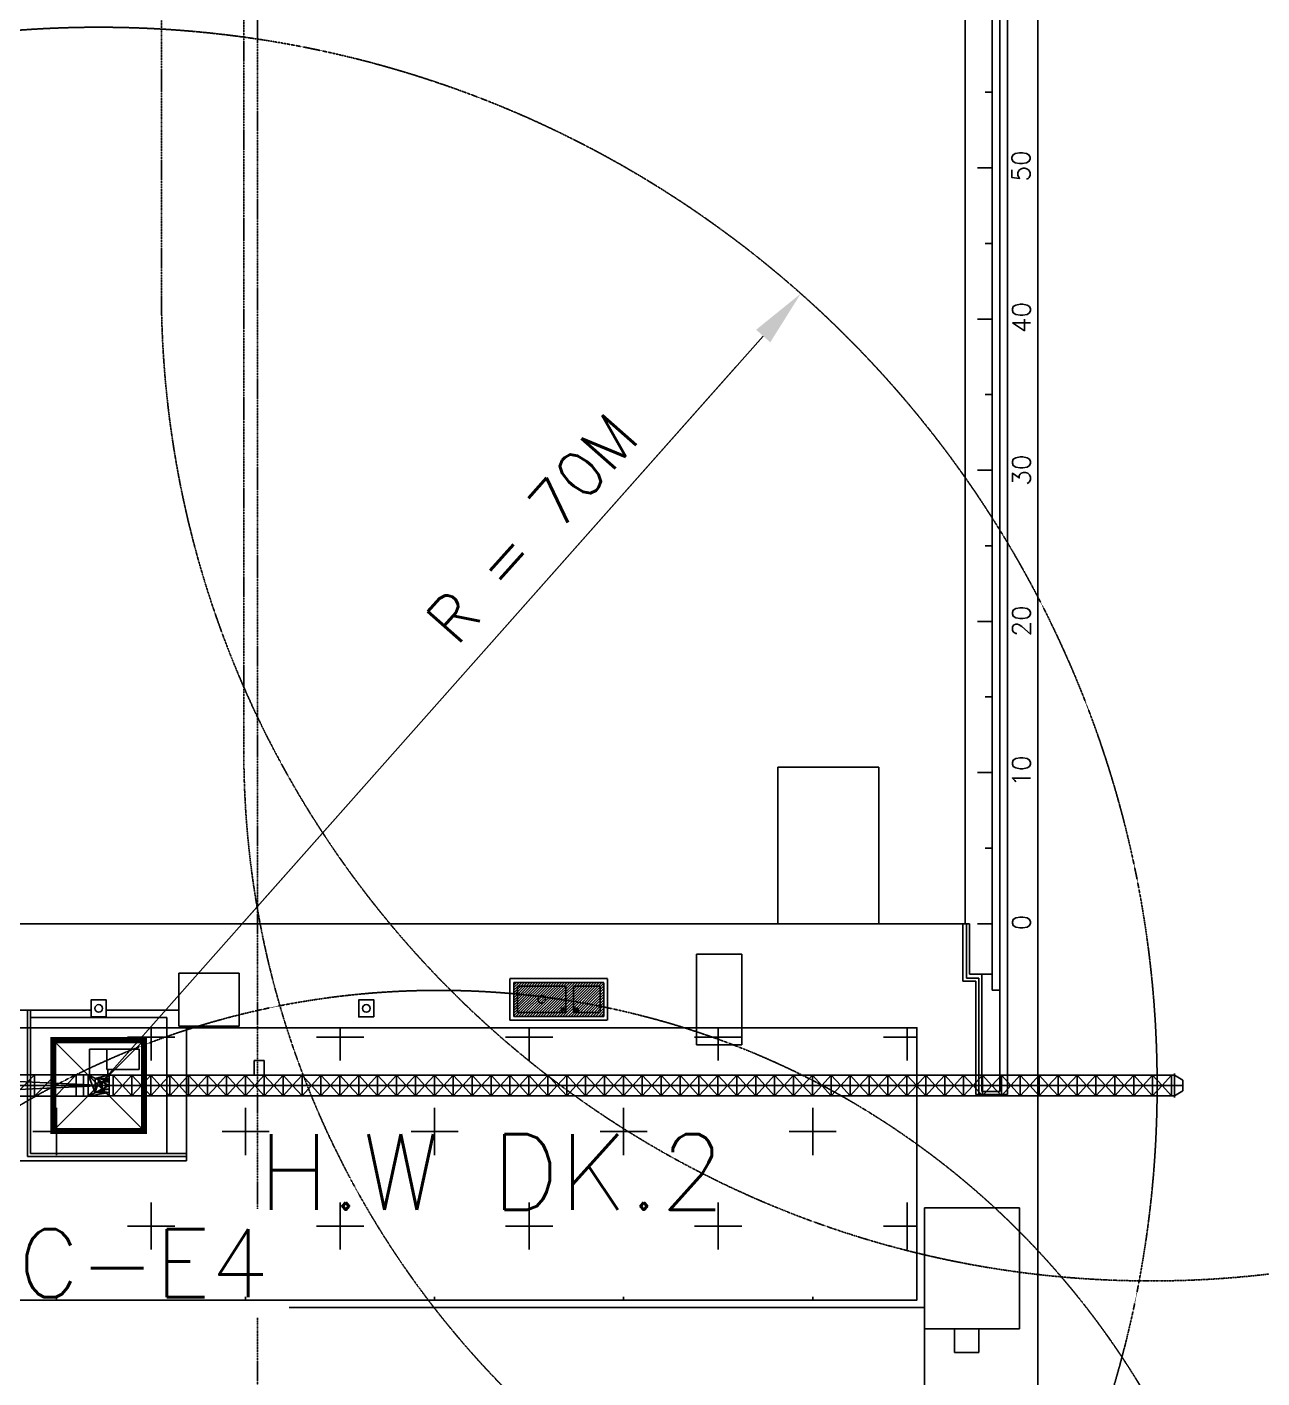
# Model space of a CAD drawing. Header units: inches. Extents: x 2621776591 to 2623670951, y 363331607 to 364354604.
# Drawn here: x 2622716505 to 2622798176, y 363571565 to 363660924 of the extents above; entities that cross this region are included whole.
import ezdxf
from ezdxf.enums import TextEntityAlignment as Align

# ---------------------------------------------------------------- set-up
doc = ezdxf.new("R2010")
doc.units = ezdxf.units.IN
doc.header["$MEASUREMENT"] = 0
for name, pattern in [('BORDERX2', [3.5, 1, -0.5, 1, -0.5, 0, -0.5]), ('DASHED2', [0.375, 0.25, -0.125]), ('HIDDEN', [0.375, 0.25, -0.125])]:
    doc.linetypes.add(name, pattern=pattern)
for name, color, linetype in [('BLDG', 3, 'Continuous'), ('BOLLARD', 1, 'Continuous'), ('CAPSTAN', 1, 'Continuous'), ('DIM', 8, 'Continuous'), ('Dock CH Text', 8, 'Continuous'), ('Dock Chainage', 8, 'Continuous'), ('PIER', 7, 'Continuous'), ('ROAD', 2, 'Continuous'), ('TEXT2', 1, 'Continuous'), ('TEXT3', 6, 'Continuous'), ('TOWER CRANE FOUNDATION ON HEADWALL DOCK-2', 2, 'Continuous'), ('TOWER CRANE POSITION', 90, 'Continuous'), ('TOWER FOUNDATION ON HEADWALL DOCK-2', 2, 'Continuous')]:
    doc.layers.add(name, color=color, linetype=linetype)
doc.layers.add('CRANE', color=7, linetype='Continuous', true_color=0x7f3f7f)
doc.styles.add('ROMANS', font='romans')
doc.dimstyles.new('D1500', dxfattribs={"dimtxt": 3000, "dimasz": 3750, "dimexe": 3000, "dimexo": 3000, "dimgap": 1500, "dimtad": 1, "dimdec": 0, "dimzin": 0, "dimdsep": 46, "dimtxsty": 'ROMANS', "dimcen": 0, "dimclrd": 8, "dimclre": 8, "dimclrt": 1, "dimadec": 0, "dimazin": 0, "dimtfac": 1, "dimtdec": 0, "dimtofl": 0, "dimtmove": 0, "dimatfit": 3, "dimfxl": 2, "dimtolj": 1, "dimtzin": 0, "dimarcsym": 0})

# ---------------------------------------------------------------- blocks, each defined once
blk = doc.blocks.new('A$C48C768FC')
at = {"layer": 'Dock Chainage'}
for p, q in [((215750, -55000), (216225, -55000)), ((215250, -60000), (216225, -60000)), ((215750, -65000), (216225, -65000)), ((215250, -70000), (216225, -70000)), ((215750, -75000), (216225, -75000)), ((215250, -80000), (216225, -80000)), ((215750, -85000), (216225, -85000)), ((215250, -90000), (216225, -90000)), ((215750, -95000), (216225, -95000)), ((215250, -100000), (216225, -100000)), ((215750, -105000), (216225, -105000)), ((215250, -110000), (216225, -110000))]:
    blk.add_line(p, q, dxfattribs=at)
at = {"layer": 'Dock CH Text', "style": 'ROMANS', "width": 1}
for s, p in [('50', (218717, -59872)), ('40', (218751, -69896)), ('30', (218751, -80000)), ('20', (218751, -89968)), ('10', (218751, -99899)), ('0', (218751, -109919))]:
    blk.add_text(s, height=1200, rotation=90, dxfattribs=at).set_placement(p, align=Align.CENTER)
blk = doc.blocks.new('A$C6b66f7a2')
at = {"layer": 'CAPSTAN'}
h = blk.add_hatch(dxfattribs=at)
h.set_pattern_fill('ANSI31', color=9, scale=1000)
h.set_pattern_definition([(45, (0, 0), (-88.3883476483, 88.3883476483), [])])
h.paths.add_polyline_path([(2622748694, 363595485), (2622754654, 363595485), (2622754654, 363597735), (2622748694, 363597735)])
at = {"layer": 'BOLLARD'}
for points in [[(2622721749, 363595452), (2622721749, 363596567), (2622720739, 363596567), (2622720739, 363595452)], [(2622739449, 363595452), (2622739449, 363596567), (2622738439, 363596567), (2622738439, 363595452)]]:
    blk.add_lwpolyline(points, close=True, dxfattribs=at)
for centre in [(2622721244, 363596010), (2622738944, 363596010)]:
    blk.add_circle(centre, 250, dxfattribs=at)
at = {"layer": 'CAPSTAN', "color": 9, "linetype": 'DASHED2', "ltscale": 2}
for p, q in [((2622751844, 363596035), (2622752144, 363595735)), ((2622751844, 363596035), (2622751844, 363595735)), ((2622752144, 363596035), (2622751844, 363596035)), ((2622751844, 363595735), (2622752144, 363596035)), ((2622752944, 363596035), (2622752644, 363596035)), ((2622752644, 363596035), (2622752944, 363595735)), ((2622752644, 363595735), (2622752944, 363596010)), ((2622752944, 363596035), (2622752944, 363595735))]:
    blk.add_line(p, q, dxfattribs=at)
for points in [[(2622748444, 363595235), (2622754904, 363595235), (2622754904, 363597985), (2622748444, 363597985)], [(2622748694, 363595485), (2622754654, 363595485), (2622754654, 363597735), (2622748694, 363597735)], [(2622748944, 363595735), (2622752144, 363595735), (2622752144, 363597485), (2622748944, 363597485)], [(2622752644, 363595735), (2622754404, 363595735), (2622754404, 363597485), (2622752644, 363597485)]]:
    blk.add_lwpolyline(points, close=True, dxfattribs=at)
blk.add_circle((2622750544, 363596610), 250, dxfattribs=at)
blk = doc.blocks.new('*D163')
at = {"layer": 'Defpoints', "color": 0, "transparency": 16777216}
for p in [(2622767677, 363643292), (2622721244, 363590910)]:
    blk.add_point(p, dxfattribs=at)
at = {"layer": 'TOWER CRANE POSITION', "color": 8, "lineweight": -2, "transparency": 16777216}
blk.add_line((2622730673, 363601547), (2622765190, 363640486), dxfattribs=at)
at = {"layer": 'TOWER CRANE POSITION', "color": 8, "transparency": 16777216}
blk.add_solid([(2622764722, 363640901), (2622765658, 363640071), (2622767677, 363643292)], dxfattribs=at)
at = {"layer": 'TOWER CRANE POSITION', "color": 10, "transparency": 16777216, "insert": (2622744443, 363621603), "char_height": 3000, "attachment_point": 5, "rotation": 48.44505, "style": 'ROMANS'}
blk.add_mtext('\\A1;        R = 70M', dxfattribs=at)
blk = doc.blocks.new('A$C7a421ae2')
h = blk.add_hatch()
h.set_pattern_fill('CROSS', color=190, scale=25000)
h.set_pattern_definition([(0, (-2621739356, -363518389), (6250, 6250), [3125, -9375]), (90, (-2621737793.4, -363519951.3), (-6250, 6250), [3125, -9375])])
h.paths.add_polyline_path([(-45375, 18014), (45375, 18014), (45375, 0), (-45375, 0)])
at = {"color": 190}
blk.add_lwpolyline([(-45375, 18014), (45375, 18014), (45375, 0), (-45375, 0)], close=True, dxfattribs=at)

msp = doc.modelspace()

# ---------------------------------------------------------------- linework, layer by layer
at = {"layer": 'BLDG'}
for p, q in [((2622772847.5, 363611964.4), (2622766147.5, 363611964.4)), ((2622766147.5, 363611964.4), (2622766147.5, 363601609.7)), ((2622772847.5, 363601609.7), (2622772847.5, 363611964.4)), ((2622760773.8, 363599606.2), (2622763773.8, 363599606.2)), ((2622760773.8, 363593606.2), (2622760773.8, 363599606.2)), ((2622763773.8, 363599606.2), (2622763773.8, 363593606.2)), ((2622726543.8, 363598332.6), (2622730543.8, 363598332.6)), ((2622726543.8, 363594832.6), (2622726543.8, 363598332.6)), ((2622730543.8, 363598332.6), (2622730543.8, 363594832.6)), ((2622730543.8, 363594832.6), (2622726543.8, 363594832.6)), ((2622763773.8, 363593606.2), (2622760773.8, 363593606.2)), ((2622775860.2, 363582809.7), (2622775860.2, 363574809.7)), ((2622775860.2, 363582809.7), (2622782140.2, 363582809.7)), ((2622782140.2, 363582809.7), (2622782140.2, 363574809.7)), ((2622775860.2, 363574809.7), (2622782140.2, 363574809.7)), ((2622777840.2, 363574809.7), (2622777840.2, 363573239.7)), ((2622779440.2, 363574809.7), (2622779440.2, 363573239.7)), ((2622777840.2, 363573239.7), (2622779440.2, 363573239.7))]:
    msp.add_line(p, q, dxfattribs=at)
at = {"layer": 'CRANE', "linetype": 'BORDERX2'}
msp.add_line((2622731741.9, 363508303.7, 0), (2622731743.9, 364077742.3, 0), dxfattribs=at)
at = {"layer": 'CRANE', "linetype": 'BORDERX2', "elevation": 0}
for points in [[(2622730843.7, 363612984.6), (2622730843.7, 364108242.3)], [(2622725343.8, 364077742.3), (2622725391.1, 363643003.3)]]:
    msp.add_lwpolyline(points, dxfattribs=at)
at = {"layer": 'CRANE', "linetype": 'BORDERX2'}
for centre, radius, start, end in [((2622790866.6, 363643461.8, 0), 65477.2, 180.401202, 0.019992), ((2622790843.7, 363612984.6, 0), 60000, 180, 0)]:
    msp.add_arc(centre, radius, start, end, dxfattribs=at)
at = {"layer": 'PIER'}
for p, q in [((2622778543.8, 363601609.7), (2622778543.8, 364138609.7)), ((2622780343.8, 364128094.7), (2622780343.8, 363597219.3)), ((2622780843.8, 364127819.7), (2622780843.8, 363590519.3)), ((2622781343.8, 364127819.7), (2622781343.8, 363590319.3)), ((2622778543.8, 363601609.7), (2622678543.8, 363601609.7)), ((2622778393.8, 363601609.7), (2622778843.8, 363601609.7)), ((2622778393.8, 363601609.7), (2622778393.8, 363597819.3)), ((2622778643.8, 363601609.7), (2622778643.8, 363598019.3)), ((2622778843.8, 363601609.7), (2622778843.8, 363598269.3)), ((2622779243.8, 363597819.3), (2622778393.8, 363597819.3)), ((2622779443.8, 363598019.3), (2622778643.8, 363598019.3)), ((2622780343.8, 363598269.3), (2622778843.8, 363598269.3)), ((2622779243.8, 363597819.3), (2622779243.8, 363590319.3)), ((2622779443.8, 363598019.3), (2622779443.8, 363590319.3)), ((2622779643.8, 363598269.3), (2622779643.8, 363590519.3)), ((2622780843.8, 363597219.3), (2622780343.8, 363597219.3)), ((2622780843.8, 363590519.3), (2622779643.8, 363590519.3)), ((2622781343.8, 363590319.3), (2622779243.8, 363590319.3))]:
    msp.add_line(p, q, dxfattribs=at)
at = {"layer": 'ROAD'}
for q in [(2622700368.1, 363576218.9), (2622775860.4, 363565827.2), (2622775860.4, 363561951.3)]:
    msp.add_line((2622775860.2, 363576220.3), q, dxfattribs=at)
at = {"layer": 'TEXT2'}
msp.add_line((2622783343.8, 364118942.5), (2622783343.8, 363460242.5), dxfattribs=at)
at = {"layer": 'TOWER CRANE FOUNDATION ON HEADWALL DOCK-2'}
for p, q in [((2622715459, 363595884.8), (2622720738.8, 363595884.8)), ((2622716543.8, 363595884.8), (2622716543.8, 363586209.7)), ((2622716743.8, 363586409.7), (2622716743.8, 363595884.8)), ((2622721748.8, 363595884.8), (2622726543.8, 363595884.8)), ((2622726543.8, 363595884.8), (2622726543.8, 363594832.6)), ((2622725743.8, 363595409.7), (2622716743.8, 363595409.7)), ((2622725743.8, 363586409.7), (2622725743.8, 363595409.7)), ((2622726543.8, 363594832.6), (2622727059, 363594832.6)), ((2622727059, 363594832.6), (2622727059, 363585934.8)), ((2622718243.8, 363593909.7), (2622718243.8, 363587909.7)), ((2622724243.8, 363593909.7), (2622718243.8, 363593909.7)), ((2622724243.8, 363587909.7), (2622724243.8, 363593909.7)), ((2622721943.8, 363590209.7), (2622720543.8, 363591609.7)), ((2622720543.8, 363591609.7), (2622721943.8, 363590209.7)), ((2622720543.8, 363590209.7), (2622721943.8, 363591609.7)), ((2622720543.8, 363590209.7), (2622720543.8, 363591609.7)), ((2622720543.8, 363591609.7), (2622721943.8, 363591599.7)), ((2622721943.8, 363591599.7), (2622721943.8, 363590209.7)), ((2622721943.8, 363590209.7), (2622720543.8, 363590209.7)), ((2622718243.8, 363587909.7), (2622724243.8, 363587909.7)), ((2622716543.8, 363586209.7), (2622727059, 363586209.7)), ((2622716743.8, 363586409.7), (2622727059, 363586409.7)), ((2622715459, 363585934.8), (2622727059, 363585934.8))]:
    msp.add_line(p, q, dxfattribs=at)
at = {"layer": 'TOWER CRANE POSITION', "color": 8}
msp.add_line((2622763380.2, 363638444.4), (2622721243.8, 363590909.7), dxfattribs=at)
at = {"layer": 'TOWER CRANE POSITION'}
for p, q in [((2622718243.8, 363587909.7), (2622724243.8, 363593909.7)), ((2622724243.8, 363587909.7), (2622718243.8, 363593909.7))]:
    msp.add_line(p, q, dxfattribs=at)
at = {"layer": 'TOWER CRANE POSITION', "color": 90}
for p, q in [((2622720643.8, 363593309.7), (2622721773.8, 363593309.7)), ((2622720643.8, 363591609.7), (2622720643.8, 363593309.7)), ((2622723918.3, 363593314.7), (2622721773.8, 363593314.7)), ((2622723918.3, 363593314.7), (2622721773.8, 363593314.7)), ((2622721773.8, 363593314.7), (2622723568.3, 363593314.7)), ((2622723568.3, 363593314.7), (2622721773.8, 363593314.7)), ((2622721773.8, 363593314.7), (2622721773.8, 363593314.7)), ((2622721773.8, 363593314.7), (2622721773.8, 363593314.7)), ((2622721773.8, 363593314.7), (2622721773.8, 363591964.7)), ((2622721773.8, 363593314.7), (2622721773.8, 363591964.7)), ((2622721773.8, 363591964.7), (2622721773.8, 363593314.7)), ((2622721773.8, 363593314.7), (2622721773.8, 363591964.7)), ((2622723568.3, 363593314.7), (2622723918.3, 363593314.7)), ((2622723918.3, 363593314.7), (2622723568.3, 363593314.7)), ((2622723918.3, 363591964.7), (2622723918.3, 363593314.7)), ((2622723918.3, 363591964.7), (2622723918.3, 363593314.7)), ((2622731517.5, 363592569.7), (2622732193.8, 363592569.7)), ((2622731517.5, 363591599.7), (2622731517.5, 363592569.7)), ((2622732193.8, 363592569.7), (2622732193.8, 363591599.7)), ((2622705985.7, 363591654.7), (2622721608.8, 363590909.7)), ((2622714053.8, 363591609.7), (2622720243.8, 363591609.7)), ((2622715623, 363590209.7), (2622717002.1, 363591609.7)), ((2622717002.1, 363590209.7), (2622718381.3, 363591609.7)), ((2622717002.1, 363590209.7), (2622717002.1, 363591609.7)), ((2622718381.3, 363590209.7), (2622718381.3, 363591609.7)), ((2622718381.3, 363590209.7), (2622719760.5, 363591609.7)), ((2622719760.5, 363590209.7), (2622719760.5, 363591609.7)), ((2622720243.8, 363591609.7), (2622721943.8, 363591609.7)), ((2622720243.8, 363591609.7), (2622721943.8, 363591609.7)), ((2622720243.8, 363590209.7), (2622720243.8, 363591609.7)), ((2622720243.8, 363591609.7), (2622720243.8, 363590209.7)), ((2622720543.8, 363591609.7), (2622721943.8, 363591609.7)), ((2622721943.8, 363591609.7), (2622720543.8, 363591609.7)), ((2622720543.8, 363591609.7), (2622721943.8, 363591609.7)), ((2622720543.8, 363591609.7), (2622721943.8, 363590909.7)), ((2622720543.8, 363591609.7), (2622721010.4, 363590443.1)), ((2622720543.8, 363591609.7), (2622720543.8, 363590209.7)), ((2622720543.8, 363591609.7), (2622720543.8, 363590209.7)), ((2622720543.8, 363590209.7), (2622720543.8, 363591609.7)), ((2622720543.8, 363591609.7), (2622720543.8, 363590209.7)), ((2622720543.8, 363591609.7), (2622720543.8, 363591609.7)), ((2622721943.8, 363591609.7), (2622721010.4, 363591376.4)), ((2622721773.8, 363591964.7), (2622723918.3, 363591964.7)), ((2622723918.3, 363591964.7), (2622721773.8, 363591964.7)), ((2622721773.8, 363591964.7), (2622723918.3, 363591964.7)), ((2622721773.8, 363591964.7), (2622723568.3, 363591964.7)), ((2622721773.8, 363591964.7), (2622723568.3, 363591964.7)), ((2622721773.8, 363591964.7), (2622721773.8, 363591964.7)), ((2622721773.8, 363591964.7), (2622721773.8, 363591964.7)), ((2622721843.8, 363591609.7), (2622721843.8, 363591964.7)), ((2622721943.8, 363590209.7), (2622721943.8, 363591609.7)), ((2622721943.8, 363590209.7), (2622721943.8, 363591609.7)), ((2622721943.8, 363591609.7), (2622721943.8, 363590209.7)), ((2622721943.8, 363590209.7), (2622721943.8, 363591609.7)), ((2622721943.8, 363591609.7), (2622721943.8, 363590909.7)), ((2622721943.8, 363591609.7), (2622721943.8, 363591609.7)), ((2622721943.8, 363591599.7), (2622722193.8, 363591599.7)), ((2622722193.8, 363591599.7), (2622722818.8, 363590909.7)), ((2622722193.8, 363590219.7), (2622722193.8, 363591599.7)), ((2622722193.8, 363590219.7), (2622722193.8, 363591599.7)), ((2622732193.8, 363591599.7), (2622722193.8, 363591599.7)), ((2622722818.8, 363590909.7), (2622723443.8, 363591599.7)), ((2622723443.8, 363591599.7), (2622724068.8, 363590909.7)), ((2622723443.8, 363590219.7), (2622723443.8, 363591599.7)), ((2622723568.3, 363591964.7), (2622723918.3, 363591964.7)), ((2622723568.3, 363591964.7), (2622723918.3, 363591964.7)), ((2622724068.8, 363590909.7), (2622724693.8, 363591599.7)), ((2622724693.8, 363591599.7), (2622725318.8, 363590909.7)), ((2622724693.8, 363590219.7), (2622724693.8, 363591599.7)), ((2622725318.8, 363590909.7), (2622725943.8, 363591599.7)), ((2622725943.8, 363591599.7), (2622726568.8, 363590909.7)), ((2622725943.8, 363590219.7), (2622725943.8, 363591599.7)), ((2622726568.8, 363590909.7), (2622727193.8, 363591599.7)), ((2622727193.8, 363590219.7), (2622727193.8, 363591599.7)), ((2622727193.8, 363591599.7), (2622727818.8, 363590909.7)), ((2622727818.8, 363590909.7), (2622728443.8, 363591599.7)), ((2622728443.8, 363591599.7), (2622729068.8, 363590909.7)), ((2622728443.8, 363590219.7), (2622728443.8, 363591599.7)), ((2622729068.8, 363590909.7), (2622729693.8, 363591599.7)), ((2622729693.8, 363590219.7), (2622729693.8, 363591599.7)), ((2622729693.8, 363591599.7), (2622730318.8, 363590909.7)), ((2622730318.8, 363590909.7), (2622730943.8, 363591599.7)), ((2622730943.8, 363591599.7), (2622731568.8, 363590909.7)), ((2622730943.8, 363590219.7), (2622730943.8, 363591599.7)), ((2622731568.8, 363590909.7), (2622732193.8, 363591599.7)), ((2622732193.8, 363590219.7), (2622732193.8, 363591599.7)), ((2622732193.8, 363591599.7), (2622732818.8, 363590909.7)), ((2622742193.8, 363591599.7), (2622732193.8, 363591599.7)), ((2622732818.8, 363590909.7), (2622733443.8, 363591599.7)), ((2622733443.8, 363591599.7), (2622734068.8, 363590909.7)), ((2622733443.8, 363590219.7), (2622733443.8, 363591599.7)), ((2622734068.8, 363590909.7), (2622734693.8, 363591599.7)), ((2622734693.8, 363590219.7), (2622734693.8, 363591599.7)), ((2622734693.8, 363591599.7), (2622735318.8, 363590909.7)), ((2622735318.8, 363590909.7), (2622735943.8, 363591599.7)), ((2622735943.8, 363591599.7), (2622736568.8, 363590909.7)), ((2622735943.8, 363590219.7), (2622735943.8, 363591599.7)), ((2622736568.8, 363590909.7), (2622737193.8, 363591599.7)), ((2622737193.8, 363590219.7), (2622737193.8, 363591599.7)), ((2622737193.8, 363591599.7), (2622737818.8, 363590909.7)), ((2622737818.8, 363590909.7), (2622738443.8, 363591599.7)), ((2622738443.8, 363591599.7), (2622739068.8, 363590909.7)), ((2622738443.8, 363590219.7), (2622738443.8, 363591599.7)), ((2622739068.8, 363590909.7), (2622739693.8, 363591599.7)), ((2622739693.8, 363590219.7), (2622739693.8, 363591599.7)), ((2622739693.8, 363591599.7), (2622740318.8, 363590909.7)), ((2622740318.8, 363590909.7), (2622740943.8, 363591599.7)), ((2622740943.8, 363591599.7), (2622741568.8, 363590909.7)), ((2622740943.8, 363590219.7), (2622740943.8, 363591599.7)), ((2622741568.8, 363590909.7), (2622742193.8, 363591599.7)), ((2622742193.8, 363591599.7), (2622742818.8, 363590909.7)), ((2622742193.8, 363590219.7), (2622742193.8, 363591599.7)), ((2622752193.8, 363591599.7), (2622742193.8, 363591599.7)), ((2622742818.8, 363590909.7), (2622743443.8, 363591599.7)), ((2622743443.8, 363591599.7), (2622744068.8, 363590909.7)), ((2622743443.8, 363591599.7), (2622743443.8, 363590219.7)), ((2622744068.8, 363590909.7), (2622744693.8, 363591599.7)), ((2622744693.8, 363591599.7), (2622744693.8, 363590219.7)), ((2622744693.8, 363591599.7), (2622745318.8, 363590909.7)), ((2622745318.8, 363590909.7), (2622745943.8, 363591599.7)), ((2622745943.8, 363591599.7), (2622746568.8, 363590909.7)), ((2622745943.8, 363591599.7), (2622745943.8, 363590219.7)), ((2622746568.8, 363590909.7), (2622747193.8, 363591599.7)), ((2622747193.8, 363591599.7), (2622747193.8, 363590219.7)), ((2622747193.8, 363591599.7), (2622747818.8, 363590909.7)), ((2622747818.8, 363590909.7), (2622748443.8, 363591599.7)), ((2622748443.8, 363591599.7), (2622749068.8, 363590909.7)), ((2622748443.8, 363591599.7), (2622748443.8, 363590219.7)), ((2622749068.8, 363590909.7), (2622749693.8, 363591599.7)), ((2622749693.8, 363591599.7), (2622749693.8, 363590219.7)), ((2622749693.8, 363591599.7), (2622750318.8, 363590909.7)), ((2622750318.8, 363590909.7), (2622750943.8, 363591599.7)), ((2622750943.8, 363591599.7), (2622751568.8, 363590909.7)), ((2622750943.8, 363591599.7), (2622750943.8, 363590219.7)), ((2622751568.8, 363590909.7), (2622752193.8, 363591599.7)), ((2622752193.8, 363591599.7), (2622752193.8, 363590219.7)), ((2622752193.8, 363591599.7), (2622752818.8, 363590909.7)), ((2622757193.8, 363591599.7), (2622752193.8, 363591599.7)), ((2622752818.8, 363590909.7), (2622753443.8, 363591599.7)), ((2622753443.8, 363591599.7), (2622754068.8, 363590909.7)), ((2622753443.8, 363591599.7), (2622753443.8, 363590219.7)), ((2622754068.8, 363590909.7), (2622754693.8, 363591599.7)), ((2622754693.8, 363591599.7), (2622754693.8, 363590219.7)), ((2622754693.8, 363591599.7), (2622755318.8, 363590909.7)), ((2622755318.8, 363590909.7), (2622755943.8, 363591599.7)), ((2622755943.8, 363591599.7), (2622756568.8, 363590909.7)), ((2622755943.8, 363591599.7), (2622755943.8, 363590219.7)), ((2622756568.8, 363590909.7), (2622757193.8, 363591599.7)), ((2622757193.8, 363591599.7), (2622757193.8, 363590219.7)), ((2622757193.8, 363591599.7), (2622757818.8, 363590909.7)), ((2622762193.8, 363591599.7), (2622757193.8, 363591599.7)), ((2622757818.8, 363590909.7), (2622758443.8, 363591599.7)), ((2622758443.8, 363591599.7), (2622759068.8, 363590909.7)), ((2622758443.8, 363591599.7), (2622758443.8, 363590219.7)), ((2622759068.8, 363590909.7), (2622759693.8, 363591599.7)), ((2622759693.8, 363591599.7), (2622759693.8, 363590219.7)), ((2622759693.8, 363591599.7), (2622760318.8, 363590909.7)), ((2622760318.8, 363590909.7), (2622760943.8, 363591599.7)), ((2622760943.8, 363591599.7), (2622761568.8, 363590909.7)), ((2622760943.8, 363591599.7), (2622760943.8, 363590219.7)), ((2622761568.8, 363590909.7), (2622762193.8, 363591599.7)), ((2622762193.8, 363591599.7), (2622762193.8, 363590219.7)), ((2622762193.8, 363591599.7), (2622762818.8, 363590909.7)), ((2622767193.8, 363591599.7), (2622762193.8, 363591599.7)), ((2622762818.8, 363590909.7), (2622763443.8, 363591599.7)), ((2622763443.8, 363591599.7), (2622764068.8, 363590909.7)), ((2622763443.8, 363591599.7), (2622763443.8, 363590219.7)), ((2622764068.8, 363590909.7), (2622764693.8, 363591599.7)), ((2622764693.8, 363591599.7), (2622765318.8, 363590909.7)), ((2622764693.8, 363591599.7), (2622764693.8, 363590219.7)), ((2622765318.8, 363590909.7), (2622765943.8, 363591599.7)), ((2622765943.8, 363591599.7), (2622766568.8, 363590909.7)), ((2622765943.8, 363591599.7), (2622765943.8, 363590219.7)), ((2622766568.8, 363590909.7), (2622767193.8, 363591599.7)), ((2622767193.8, 363591599.7), (2622767818.8, 363590909.7)), ((2622767193.8, 363591599.7), (2622767193.8, 363590219.7)), ((2622772193.8, 363591599.7), (2622767193.8, 363591599.7)), ((2622767818.8, 363590909.7), (2622768443.8, 363591599.7)), ((2622768443.8, 363591599.7), (2622768443.8, 363590219.7)), ((2622768443.8, 363591599.7), (2622769068.8, 363590909.7)), ((2622769068.8, 363590909.7), (2622769693.8, 363591599.7)), ((2622769693.8, 363591599.7), (2622769693.8, 363590219.7)), ((2622769693.8, 363591599.7), (2622770318.8, 363590909.7)), ((2622770318.8, 363590909.7), (2622770943.8, 363591599.7)), ((2622770943.8, 363591599.7), (2622770943.8, 363590219.7)), ((2622770943.8, 363591599.7), (2622771568.8, 363590909.7)), ((2622771568.8, 363590909.7), (2622772193.8, 363591599.7)), ((2622772193.8, 363591599.7), (2622772193.8, 363590219.7)), ((2622772193.8, 363591599.7), (2622772818.8, 363590909.7)), ((2622777193.8, 363591599.7), (2622772193.8, 363591599.7)), ((2622772818.8, 363590909.7), (2622773443.8, 363591599.7)), ((2622773443.8, 363591599.7), (2622774068.8, 363590909.7)), ((2622773443.8, 363591599.7), (2622773443.8, 363590219.7)), ((2622774068.8, 363590909.7), (2622774693.8, 363591599.7)), ((2622774693.8, 363591599.7), (2622775318.8, 363590909.7)), ((2622774693.8, 363591599.7), (2622774693.8, 363590219.7)), ((2622775318.8, 363590909.7), (2622775943.8, 363591599.7)), ((2622775943.8, 363591599.7), (2622776568.8, 363590909.7)), ((2622775943.8, 363591599.7), (2622775943.8, 363590219.7)), ((2622776568.8, 363590909.7), (2622777193.8, 363591599.7)), ((2622777193.8, 363591599.7), (2622777818.8, 363590909.7)), ((2622777193.8, 363591599.7), (2622777193.8, 363590219.7)), ((2622782193.8, 363591599.7), (2622777193.8, 363591599.7)), ((2622777818.8, 363590909.7), (2622778443.8, 363591599.7)), ((2622778443.8, 363591599.7), (2622778443.8, 363590219.7)), ((2622778443.8, 363591599.7), (2622779068.8, 363590909.7)), ((2622779068.8, 363590909.7), (2622779693.8, 363591599.7)), ((2622779693.8, 363591599.7), (2622779693.8, 363590219.7)), ((2622779693.8, 363591599.7), (2622780318.8, 363590909.7)), ((2622780318.8, 363590909.7), (2622780943.8, 363591599.7)), ((2622780943.8, 363591599.7), (2622780943.8, 363590219.7)), ((2622780943.8, 363591599.7), (2622781568.8, 363590909.7)), ((2622781568.8, 363590909.7), (2622782193.8, 363591599.7)), ((2622782193.8, 363591599.7), (2622782193.8, 363590219.7)), ((2622782193.8, 363591599.7), (2622782818.8, 363590909.7)), ((2622787193.8, 363591599.7), (2622782193.8, 363591599.7)), ((2622782818.8, 363590909.7), (2622783443.8, 363591599.7)), ((2622783443.8, 363591599.7), (2622784068.8, 363590909.7)), ((2622783443.8, 363591599.7), (2622783443.8, 363590219.7)), ((2622784068.8, 363590909.7), (2622784693.8, 363591599.7)), ((2622784693.8, 363591599.7), (2622785318.8, 363590909.7)), ((2622784693.8, 363591599.7), (2622784693.8, 363590219.7)), ((2622785318.8, 363590909.7), (2622785943.8, 363591599.7)), ((2622785943.8, 363591599.7), (2622786568.8, 363590909.7)), ((2622785943.8, 363591599.7), (2622785943.8, 363590219.7)), ((2622786568.8, 363590909.7), (2622787193.8, 363591599.7)), ((2622787193.8, 363591599.7), (2622787193.8, 363590219.7)), ((2622787193.8, 363591599.7), (2622787818.8, 363590909.7)), ((2622792193.8, 363591599.7), (2622787193.8, 363591599.7)), ((2622787818.8, 363590909.7), (2622788443.8, 363591599.7)), ((2622788443.8, 363591599.7), (2622789068.8, 363590909.7)), ((2622788443.8, 363591599.7), (2622788443.8, 363590219.7)), ((2622789068.8, 363590909.7), (2622789693.8, 363591599.7)), ((2622789693.8, 363591599.7), (2622789693.8, 363590219.7)), ((2622789693.8, 363591599.7), (2622790318.8, 363590909.7)), ((2622790318.8, 363590909.7), (2622790943.8, 363591599.7)), ((2622790943.8, 363591599.7), (2622791568.8, 363590909.7)), ((2622790943.8, 363591599.7), (2622790943.8, 363590219.7)), ((2622791568.8, 363590909.7), (2622792193.8, 363591599.7)), ((2622792193.8, 363591599.7), (2622792193.8, 363590219.7)), ((2622792393.9, 363591599.7), (2622792193.8, 363591599.7)), ((2622792393.9, 363590119.7), (2622792393.9, 363591699.7)), ((2622792938.3, 363591254.7), (2622792393.9, 363591599.7)), ((2622720243.8, 363590909.7), (2622701193.8, 363590909.7)), ((2622705985.7, 363590164.7), (2622721608.8, 363590909.7)), ((2622722193.8, 363590909.7), (2622720243.8, 363590909.7)), ((2622722193.8, 363590909.7), (2622720243.8, 363590909.7)), ((2622720543.8, 363590209.7), (2622721943.8, 363590909.7)), ((2622721943.8, 363591376.4), (2622721010.4, 363591376.4)), ((2622721010.4, 363591376.4), (2622721943.8, 363591259.7)), ((2622721010.4, 363591376.4), (2622721010.4, 363590443.1)), ((2622721010.4, 363590443.1), (2622721243.8, 363591259.7)), ((2622721243.8, 363591259.7), (2622721477.1, 363590676.4)), ((2622721243.8, 363590559.7), (2622721943.8, 363590676.4)), ((2622721943.8, 363590443.1), (2622721243.8, 363590559.7)), ((2622721465.1, 363590909.7), (2622721746.1, 363590909.7)), ((2622721943.8, 363591259.7), (2622721477.1, 363591143.1)), ((2622721477.1, 363591143.1), (2622721477.1, 363590676.4)), ((2622721943.8, 363591143.1), (2622721477.1, 363591143.1)), ((2622721477.1, 363590676.4), (2622721943.8, 363590676.4)), ((2622721608.8, 363590909.7), (2622721720.1, 363591021.6)), ((2622721608.8, 363590909.7), (2622721608.8, 363590909.7)), ((2622721608.8, 363590909.7), (2622721720.1, 363590797.9)), ((2622721746.1, 363590909.7), (2622722027.1, 363590909.7)), ((2622759068.8, 363590909.7), (2622721889.8, 363590909.7)), ((2622721889.8, 363590909.7), (2622721889.8, 363590909.7)), ((2622721943.8, 363590443.1), (2622721943.8, 363591376.4)), ((2622721943.8, 363590209.7), (2622721943.8, 363591376.4)), ((2622721943.8, 363591376.4), (2622721943.8, 363590559.7)), ((2622721943.8, 363590559.7), (2622721943.8, 363591143.1)), ((2622721943.8, 363590676.4), (2622721943.8, 363591143.1)), ((2622721943.8, 363590209.7), (2622721943.8, 363590909.7)), ((2622732193.8, 363590909.7), (2622722193.8, 363590909.7)), ((2622722193.8, 363590219.7), (2622722818.8, 363590909.7)), ((2622732193.8, 363590909.7), (2622722818.8, 363590909.7)), ((2622722818.8, 363590909.7), (2622723443.8, 363590219.7)), ((2622723443.8, 363590219.7), (2622724068.8, 363590909.7)), ((2622724068.8, 363590909.7), (2622724693.8, 363590219.7)), ((2622724693.8, 363590219.7), (2622725318.8, 363590909.7)), ((2622725318.8, 363590909.7), (2622725943.8, 363590219.7)), ((2622725943.8, 363590219.7), (2622726568.8, 363590909.7)), ((2622726568.8, 363590909.7), (2622727193.8, 363590219.7)), ((2622727193.8, 363590219.7), (2622727818.8, 363590909.7)), ((2622727818.8, 363590909.7), (2622728443.8, 363590219.7)), ((2622728443.8, 363590219.7), (2622729068.8, 363590909.7)), ((2622729068.8, 363590909.7), (2622729693.8, 363590219.7)), ((2622729693.8, 363590219.7), (2622730318.8, 363590909.7)), ((2622730318.8, 363590909.7), (2622730943.8, 363590219.7)), ((2622730943.8, 363590219.7), (2622731568.8, 363590909.7)), ((2622731568.8, 363590909.7), (2622732193.8, 363590219.7)), ((2622742193.8, 363590909.7), (2622732193.8, 363590909.7)), ((2622742193.8, 363590909.7), (2622732193.8, 363590909.7)), ((2622732193.8, 363590219.7), (2622732818.8, 363590909.7)), ((2622732818.8, 363590909.7), (2622733443.8, 363590219.7)), ((2622733443.8, 363590219.7), (2622734068.8, 363590909.7)), ((2622734068.8, 363590909.7), (2622734693.8, 363590219.7)), ((2622734693.8, 363590219.7), (2622735318.8, 363590909.7)), ((2622735318.8, 363590909.7), (2622735943.8, 363590219.7)), ((2622735943.8, 363590219.7), (2622736568.8, 363590909.7)), ((2622736568.8, 363590909.7), (2622737193.8, 363590219.7)), ((2622737193.8, 363590219.7), (2622737818.8, 363590909.7)), ((2622737818.8, 363590909.7), (2622738443.8, 363590219.7)), ((2622738443.8, 363590219.7), (2622739068.8, 363590909.7)), ((2622739068.8, 363590909.7), (2622739693.8, 363590219.7)), ((2622739693.8, 363590219.7), (2622740318.8, 363590909.7)), ((2622740318.8, 363590909.7), (2622740943.8, 363590219.7)), ((2622740943.8, 363590219.7), (2622741568.8, 363590909.7)), ((2622741568.8, 363590909.7), (2622742193.8, 363590219.7)), ((2622747193.8, 363590909.7), (2622742193.8, 363590909.7)), ((2622747193.8, 363590909.7), (2622742193.8, 363590909.7)), ((2622742818.8, 363590909.7), (2622742193.8, 363590219.7)), ((2622743443.8, 363590219.7), (2622742818.8, 363590909.7)), ((2622744068.8, 363590909.7), (2622743443.8, 363590219.7)), ((2622744693.8, 363590219.7), (2622744068.8, 363590909.7)), ((2622745318.8, 363590909.7), (2622744693.8, 363590219.7)), ((2622745943.8, 363590219.7), (2622745318.8, 363590909.7)), ((2622746568.8, 363590909.7), (2622745943.8, 363590219.7)), ((2622747193.8, 363590219.7), (2622746568.8, 363590909.7)), ((2622747818.8, 363590909.7), (2622747193.8, 363590219.7)), ((2622752193.8, 363590909.7), (2622747193.8, 363590909.7)), ((2622752193.8, 363590909.7), (2622747193.8, 363590909.7)), ((2622748443.8, 363590219.7), (2622747818.8, 363590909.7)), ((2622749068.8, 363590909.7), (2622748443.8, 363590219.7)), ((2622749693.8, 363590219.7), (2622749068.8, 363590909.7)), ((2622750318.8, 363590909.7), (2622749693.8, 363590219.7)), ((2622750943.8, 363590219.7), (2622750318.8, 363590909.7)), ((2622751568.8, 363590909.7), (2622750943.8, 363590219.7)), ((2622752193.8, 363590219.7), (2622751568.8, 363590909.7)), ((2622752818.8, 363590909.7), (2622752193.8, 363590219.7)), ((2622757193.8, 363590909.7), (2622752193.8, 363590909.7)), ((2622757193.8, 363590909.7), (2622752193.8, 363590909.7)), ((2622753443.8, 363590219.7), (2622752818.8, 363590909.7)), ((2622754068.8, 363590909.7), (2622753443.8, 363590219.7)), ((2622754693.8, 363590219.7), (2622754068.8, 363590909.7)), ((2622755318.8, 363590909.7), (2622754693.8, 363590219.7)), ((2622755943.8, 363590219.7), (2622755318.8, 363590909.7)), ((2622756568.8, 363590909.7), (2622755943.8, 363590219.7)), ((2622757193.8, 363590219.7), (2622756568.8, 363590909.7)), ((2622757818.8, 363590909.7), (2622757193.8, 363590219.7)), ((2622762193.8, 363590909.7), (2622757193.8, 363590909.7)), ((2622762193.8, 363590909.7), (2622757193.8, 363590909.7)), ((2622758443.8, 363590219.7), (2622757818.8, 363590909.7)), ((2622759068.8, 363590909.7), (2622758443.8, 363590219.7)), ((2622759693.8, 363590219.7), (2622759068.8, 363590909.7)), ((2622760318.8, 363590909.7), (2622759693.8, 363590219.7)), ((2622760943.8, 363590219.7), (2622760318.8, 363590909.7)), ((2622761568.8, 363590909.7), (2622760943.8, 363590219.7)), ((2622762193.8, 363590219.7), (2622761568.8, 363590909.7)), ((2622767193.8, 363590909.7), (2622762193.8, 363590909.7)), ((2622767193.8, 363590909.7), (2622762193.8, 363590909.7)), ((2622762818.8, 363590909.7), (2622762193.8, 363590219.7)), ((2622763443.8, 363590219.7), (2622762818.8, 363590909.7)), ((2622764068.8, 363590909.7), (2622763443.8, 363590219.7)), ((2622764693.8, 363590219.7), (2622764068.8, 363590909.7)), ((2622765318.8, 363590909.7), (2622764693.8, 363590219.7)), ((2622765943.8, 363590219.7), (2622765318.8, 363590909.7)), ((2622766568.8, 363590909.7), (2622765943.8, 363590219.7)), ((2622767193.8, 363590219.7), (2622766568.8, 363590909.7)), ((2622772193.8, 363590909.7), (2622767193.8, 363590909.7)), ((2622772193.8, 363590909.7), (2622767193.8, 363590909.7)), ((2622767818.8, 363590909.7), (2622767193.8, 363590219.7)), ((2622768443.8, 363590219.7), (2622767818.8, 363590909.7)), ((2622769068.8, 363590909.7), (2622768443.8, 363590219.7)), ((2622769693.8, 363590219.7), (2622769068.8, 363590909.7)), ((2622770318.8, 363590909.7), (2622769693.8, 363590219.7)), ((2622770943.8, 363590219.7), (2622770318.8, 363590909.7)), ((2622771568.8, 363590909.7), (2622770943.8, 363590219.7)), ((2622772193.8, 363590219.7), (2622771568.8, 363590909.7)), ((2622777193.8, 363590909.7), (2622772193.8, 363590909.7)), ((2622777193.8, 363590909.7), (2622772193.8, 363590909.7)), ((2622772818.8, 363590909.7), (2622772193.8, 363590219.7)), ((2622773443.8, 363590219.7), (2622772818.8, 363590909.7)), ((2622774068.8, 363590909.7), (2622773443.8, 363590219.7)), ((2622774693.8, 363590219.7), (2622774068.8, 363590909.7)), ((2622775318.8, 363590909.7), (2622774693.8, 363590219.7)), ((2622775943.8, 363590219.7), (2622775318.8, 363590909.7)), ((2622776568.8, 363590909.7), (2622775943.8, 363590219.7)), ((2622777193.8, 363590219.7), (2622776568.8, 363590909.7)), ((2622782193.8, 363590909.7), (2622777193.8, 363590909.7)), ((2622782193.8, 363590909.7), (2622777193.8, 363590909.7)), ((2622777818.8, 363590909.7), (2622777193.8, 363590219.7)), ((2622778443.8, 363590219.7), (2622777818.8, 363590909.7)), ((2622779068.8, 363590909.7), (2622778443.8, 363590219.7)), ((2622779693.8, 363590219.7), (2622779068.8, 363590909.7)), ((2622780318.8, 363590909.7), (2622779693.8, 363590219.7)), ((2622780943.8, 363590219.7), (2622780318.8, 363590909.7)), ((2622781568.8, 363590909.7), (2622780943.8, 363590219.7)), ((2622782193.8, 363590219.7), (2622781568.8, 363590909.7)), ((2622787193.8, 363590909.7), (2622782193.8, 363590909.7)), ((2622787193.8, 363590909.7), (2622782193.8, 363590909.7)), ((2622782818.8, 363590909.7), (2622782193.8, 363590219.7)), ((2622783443.8, 363590219.7), (2622782818.8, 363590909.7)), ((2622784068.8, 363590909.7), (2622783443.8, 363590219.7)), ((2622784693.8, 363590219.7), (2622784068.8, 363590909.7)), ((2622785318.8, 363590909.7), (2622784693.8, 363590219.7)), ((2622785943.8, 363590219.7), (2622785318.8, 363590909.7)), ((2622786568.8, 363590909.7), (2622785943.8, 363590219.7)), ((2622787193.8, 363590219.7), (2622786568.8, 363590909.7)), ((2622792193.8, 363590909.7), (2622787193.8, 363590909.7)), ((2622792193.8, 363590909.7), (2622787193.8, 363590909.7)), ((2622787818.8, 363590909.7), (2622787193.8, 363590219.7)), ((2622788443.8, 363590219.7), (2622787818.8, 363590909.7)), ((2622789068.8, 363590909.7), (2622788443.8, 363590219.7)), ((2622789693.8, 363590219.7), (2622789068.8, 363590909.7)), ((2622790318.8, 363590909.7), (2622789693.8, 363590219.7)), ((2622790943.8, 363590219.7), (2622790318.8, 363590909.7)), ((2622791568.8, 363590909.7), (2622790943.8, 363590219.7)), ((2622792193.8, 363590219.7), (2622791568.8, 363590909.7)), ((2622792193.8, 363590909.7), (2622792938.8, 363590909.7)), ((2622792393.9, 363590909.7), (2622792938.3, 363590909.7)), ((2622792938.3, 363590564.7), (2622792393.9, 363590219.7)), ((2622792938.3, 363590564.7), (2622792938.3, 363591254.7)), ((2622714053.8, 363590209.7), (2622720243.8, 363590209.7)), ((2622720243.8, 363590209.7), (2622721943.8, 363590209.7)), ((2622720243.8, 363590209.7), (2622721943.8, 363590209.7)), ((2622720543.8, 363590209.7), (2622721943.8, 363590443.1)), ((2622720543.8, 363590209.7), (2622721943.8, 363590209.7)), ((2622721943.8, 363590209.7), (2622720543.8, 363590209.7)), ((2622720543.8, 363590209.7), (2622721943.8, 363590209.7)), ((2622720543.8, 363590209.7), (2622720543.8, 363590209.7)), ((2622721010.4, 363590443.1), (2622721943.8, 363590443.1)), ((2622721943.8, 363590219.7), (2622722193.8, 363590219.7)), ((2622721943.8, 363590209.7), (2622721943.8, 363590209.7)), ((2622732193.8, 363590219.7), (2622722193.8, 363590219.7)), ((2622742193.8, 363590219.7), (2622732193.8, 363590219.7)), ((2622752193.8, 363590219.7), (2622742193.8, 363590219.7)), ((2622757193.8, 363590219.7), (2622752193.8, 363590219.7)), ((2622762193.8, 363590219.7), (2622757193.8, 363590219.7)), ((2622767193.8, 363590219.7), (2622762193.8, 363590219.7)), ((2622772193.8, 363590219.7), (2622767193.8, 363590219.7)), ((2622777193.8, 363590219.7), (2622772193.8, 363590219.7)), ((2622782193.8, 363590219.7), (2622777193.8, 363590219.7)), ((2622787193.8, 363590219.7), (2622782193.8, 363590219.7)), ((2622792193.8, 363590219.7), (2622787193.8, 363590219.7)), ((2622792393.9, 363590219.7), (2622792193.8, 363590219.7))]:
    msp.add_line(p, q, dxfattribs=at)
at = {"layer": 'TOWER CRANE POSITION', "const_width": 400}
msp.add_lwpolyline([(2622718243.8, 363587909.7), (2622724243.8, 363587909.7), (2622724243.8, 363593909.7), (2622718243.8, 363593909.7)], close=True, dxfattribs=at)
at = {"layer": 'TOWER CRANE POSITION', "color": 90}
for points in [[(2622721679.3, 363590909.7), (2622721662.8, 363590909.7), (2622721638, 363590909.7), (2622721608.8, 363590909.7), (2622721579.5, 363590909.7), (2622721554.8, 363590909.7), (2622721538.2, 363590909.7), (2622721532.4, 363590909.7), (2622721538.2, 363590909.7), (2622721554.8, 363590909.7), (2622721579.5, 363590909.7), (2622721608.8, 363590909.7), (2622721638, 363590909.7), (2622721662.8, 363590909.7), (2622721679.3, 363590909.7), (2622721685.2, 363590909.7)], [(2622721960.3, 363590909.7), (2622721943.8, 363590909.7), (2622721919, 363590909.7), (2622721889.8, 363590909.7), (2622721860.5, 363590909.7), (2622721835.8, 363590909.7), (2622721819.2, 363590909.7), (2622721813.4, 363590909.7), (2622721819.2, 363590909.7), (2622721835.8, 363590909.7), (2622721860.5, 363590909.7), (2622721889.8, 363590909.7), (2622721919, 363590909.7), (2622721943.8, 363590909.7), (2622721960.3, 363590909.7), (2622721966.2, 363590909.7)]]:
    msp.add_lwpolyline(points, close=True, dxfattribs=at)
at = {"layer": 'TOWER CRANE POSITION', "linetype": 'HIDDEN', "ltscale": 3}
msp.add_circle((2622721243.8, 363590909.7), 70000, dxfattribs=at)
at = {"layer": 'TOWER CRANE POSITION', "color": 90, "linetype": 'HIDDEN', "ltscale": 3}
msp.add_circle((2622743733.8, 363543003.4), 54200, dxfattribs=at)
at = {"layer": 'TOWER FOUNDATION ON HEADWALL DOCK-2'}
msp.add_line((2622726543.8, 363594832.6), (2622727059, 363594832.6), dxfattribs=at)

# ---------------------------------------------------------------- block references
at = {"layer": 'DIM'}
msp.add_blockref('A$C6b66f7a2', (0, 0), dxfattribs=at)
at = {"layer": 'Dock Chainage'}
msp.add_blockref('A$C48C768FC', (2622564118.7, 363711609.7), dxfattribs=at)

# ---------------------------------------------------------------- dimensions: what is measured, and where the dimension line sits
at = {"layer": 'TOWER CRANE POSITION'}
dim = msp.add_radius_dim(center=(2622721243.8, 363590909.7), mpoint=(2622767677.4, 363643292.1), text='        R = 70M', dimstyle='D1500', override={"dimclrt": 10}, dxfattribs=at)
dim.commit()
dim.dimension.update_dxf_attribs({"geometry": '*D163', "text_midpoint": (2622746687.5, 363619613.1), "dimtype": 164})

# ---------------------------------------------------------------- next in the draw order: texts
at = {"layer": 'TEXT3', "insert": (2622722654.7, 363579152.7), "char_height": 4500, "attachment_point": 5, "style": 'ROMANS', "bg_fill": 3, "box_fill_scale": 1.3, "bg_fill_color": 256, "bg_fill_transparency": 0}
msp.add_mtext('\\A1;TC-E4', dxfattribs=at)

# ---------------------------------------------------------------- next in the draw order: linework, layer by layer
at = {"color": 190}
msp.add_lwpolyline([(2622684609.8, 363594734.7), (2622775360.2, 363594734.7), (2622775360.2, 363576720.3), (2622684609.8, 363576720.3)], close=True, dxfattribs=at)

# ---------------------------------------------------------------- next in the draw order: block references
msp.add_blockref('A$C7a421ae2', (2622729985, 363576720.3), dxfattribs=at)

# ---------------------------------------------------------------- next in the draw order: texts
at = {"layer": 'TEXT3', "style": 'ROMANS'}
msp.add_text('H.W DK.2', height=5000, dxfattribs=at).set_placement((2622731792.2, 363582694, 0))

doc.saveas('drawing.dxf')
